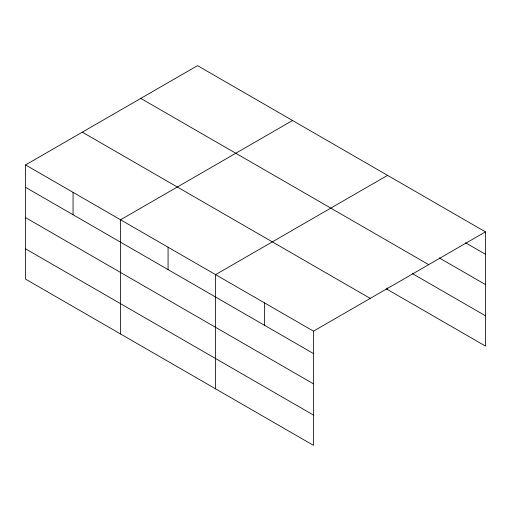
<?xml version="1.0" encoding="UTF-8"?>
<svg xmlns="http://www.w3.org/2000/svg" width="511" height="511" viewBox="0 0 511 511"><rect width="100%" height="100%" fill="white"/><g stroke="black" fill="none" stroke-linecap="round" stroke-linejoin="round"><path stroke-width="0.77" d="M313.479 383.857L313.479 331.16L25.55 164.925L25.55 279.127L313.479 445.362L313.479 383.857L25.55 217.622M386.175 288.76L485.45 346.075L485.45 231.873L197.521 65.638L25.55 164.925M292.535 120.494L120.564 219.781L120.564 333.983M387.555 175.356L215.585 274.637L215.585 388.839M313.479 331.16L485.45 231.873M465.457 242.738L485.45 254.28M439.262 257.902L485.45 284.57M140.768 98.399L428.697 264.641M412.371 273.589L485.45 315.785M82.303 132.157L370.232 298.392M25.55 187.326L313.479 353.561M25.55 248.831L313.479 415.066M387.555 287.961L387.555 289.558M264.532 302.902L264.532 325.303M168.074 247.209L168.074 269.616M73.06 192.353L73.06 214.761"/></g></svg>
